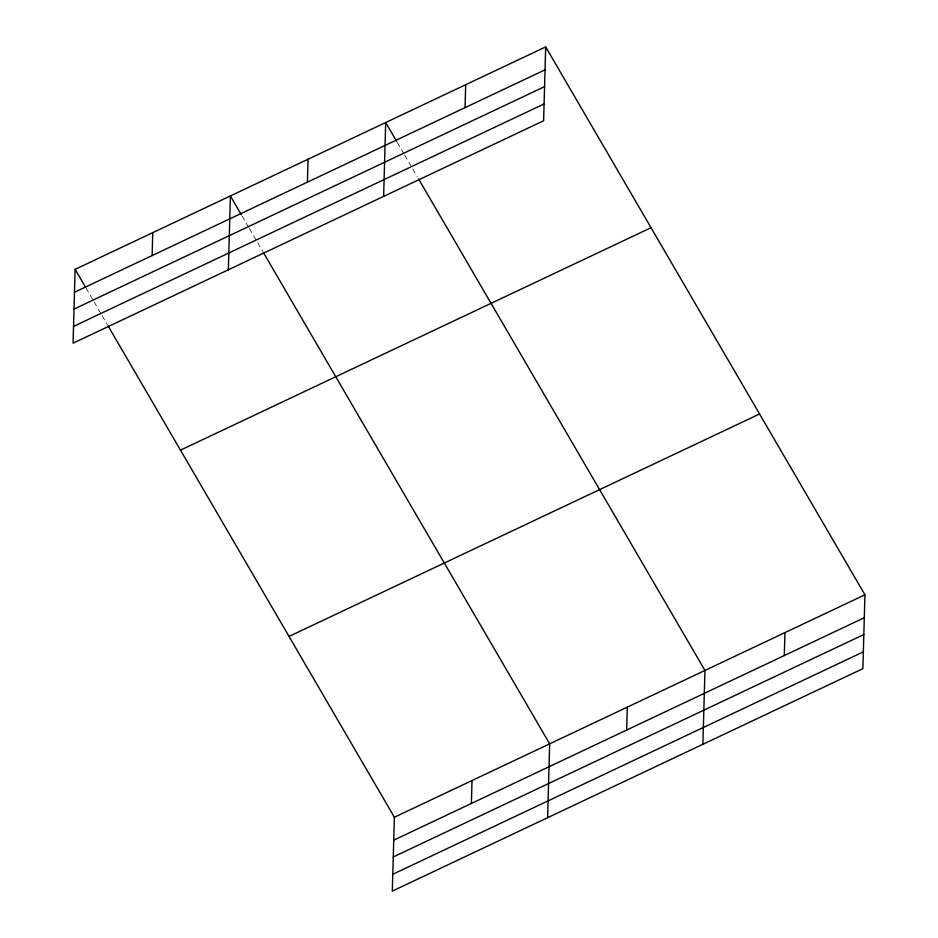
<?xml version="1.0" encoding="UTF-8"?>
<svg xmlns="http://www.w3.org/2000/svg" width="938" height="938" viewBox="0 0 938 938"><rect width="100%" height="100%" fill="white"/><g stroke="black" fill="none" stroke-linecap="round" stroke-linejoin="round"><path stroke-width="0.7" stroke-dasharray="4.69 3.52" d="M397.395 142.623L403.985 153.914M404.712 155.18L412.028 167.726M412.767 168.992L417.152 176.52M242.121 216.021L248.699 227.324M249.438 228.579L262.605 251.185M86.097 288.177L93.413 300.735M94.152 301.989L101.468 314.547M102.195 315.801L107.319 324.583"/><path stroke-width="1.41" d="M75.122 269.335L73.07 343.191L543.618 120.756L545.682 46.9L75.122 269.335L85.37 286.922M152.132 255.558L152.765 232.636M228.344 269.792L230.408 195.936L241.383 214.767M307.418 182.148L308.051 159.237M383.63 196.382L385.694 122.526L396.668 141.368M108.046 325.838L394.382 817.244L392.319 891.1L862.878 668.665L864.93 594.809L545.682 46.9M465.049 107.636L465.694 84.713M471.38 803.467L472.025 780.545M547.604 817.69L549.668 743.846L263.332 252.439M626.666 730.057L627.299 707.135M702.879 744.291L704.942 670.436L418.618 179.029M784.297 655.545L784.942 632.622M74.489 292.257L545.048 69.822M74.02 309.071L544.579 86.624M73.539 326.389L544.087 103.942M180.483 450.146L651.042 227.711M289.021 636.433L759.581 413.998M394.382 817.244L864.93 594.809M393.737 840.167L864.297 617.72M393.268 856.969L863.828 634.534M392.788 874.286L863.347 651.851"/></g></svg>
